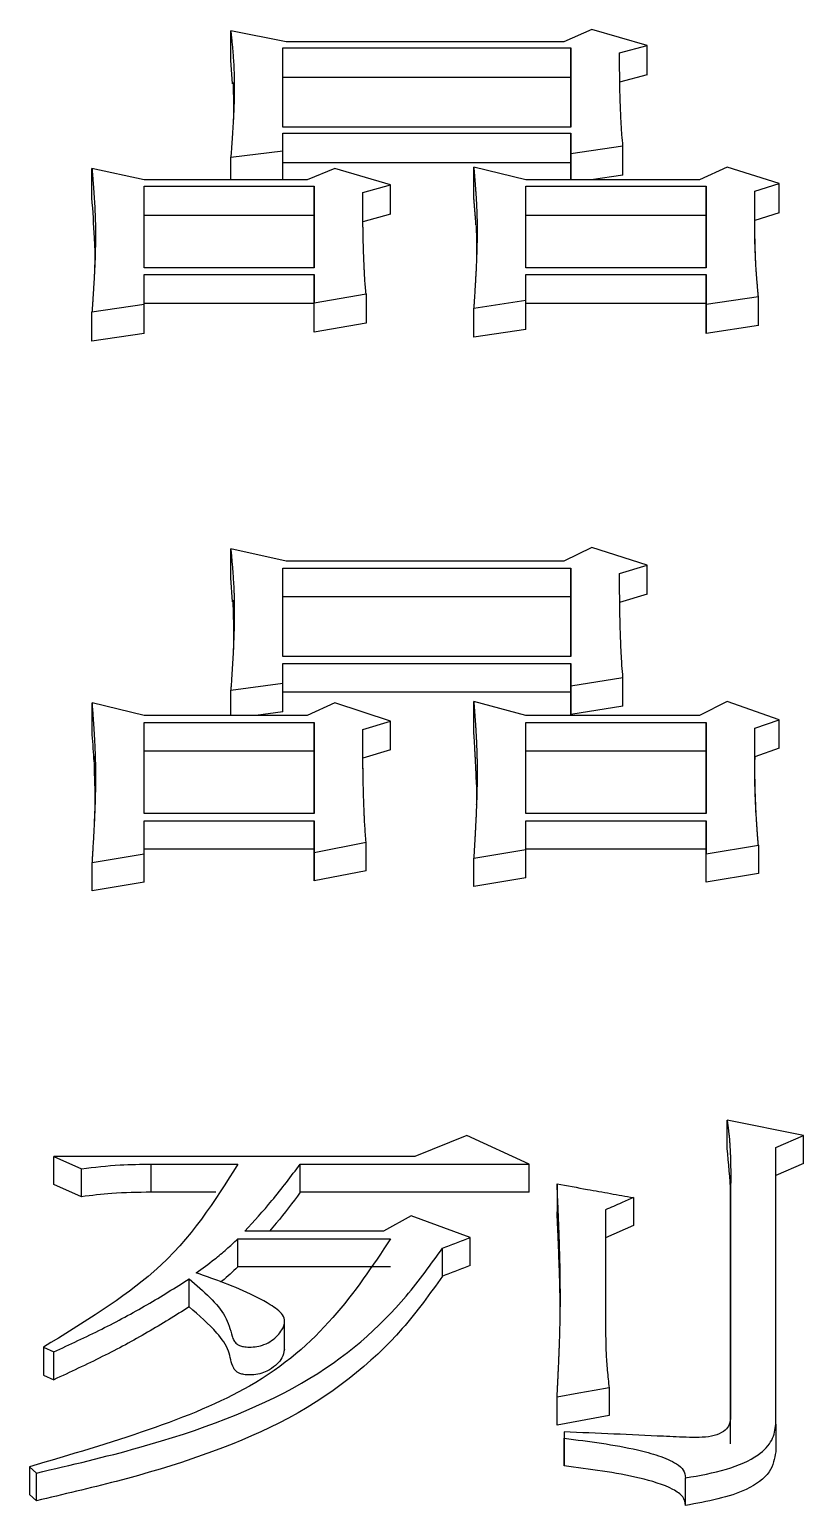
# Model space of a CAD drawing. Header units: millimetres. Extents: x 2085 to 4229, y 754 to 2271.
# Drawn here: x 2594.902 to 2597.315, y 2106.068 to 2110.671 of the extents above; entities that cross this region are included whole.
import ezdxf

# ---------------------------------------------------------------- set-up
doc = ezdxf.new("R2010")
doc.units = ezdxf.units.MM

msp = doc.modelspace()

# ---------------------------------------------------------------- linework, layer by layer
at = {"color": 7, "linetype": 'Continuous', "lineweight": 25}
for p, q in [((2596.6547, 2110.6707), (2596.5682, 2110.6326)), ((2596.8278, 2110.6211), (2596.6547, 2110.6707)), ((2595.5297, 2110.5748), (2595.5297, 2110.6669)), ((2595.7028, 2110.6326), (2595.5297, 2110.6669)), ((2596.5682, 2110.6326), (2595.7028, 2110.6326)), ((2595.692, 2110.6135), (2596.5898, 2110.6135)), ((2596.5898, 2110.5214), (2596.5898, 2110.6135)), ((2596.7413, 2110.5982), (2596.8278, 2110.6211)), ((2596.8278, 2110.529), (2596.8278, 2110.6211)), ((2595.5355, 2110.5014), (2595.5297, 2110.5748)), ((2596.5898, 2110.5214), (2595.692, 2110.5214)), ((2596.8278, 2110.529), (2596.7413, 2110.5061)), ((2596.5898, 2110.3666), (2595.692, 2110.3666)), ((2595.692, 2110.2924), (2595.692, 2110.3471)), ((2595.692, 2110.3471), (2596.5898, 2110.3471)), ((2596.5898, 2110.3471), (2596.5898, 2110.2845)), ((2596.5898, 2110.2554), (2596.5898, 2110.3471)), ((2596.5898, 2110.2845), (2596.7521, 2110.308)), ((2596.7521, 2110.2164), (2596.7521, 2110.308)), ((2595.5297, 2110.2728), (2595.692, 2110.2924)), ((2595.5297, 2110.202), (2595.5297, 2110.2728)), ((2595.692, 2110.202), (2595.692, 2110.2924)), ((2596.5898, 2110.2554), (2595.692, 2110.2554)), ((2596.5898, 2110.2845), (2596.5898, 2110.202)), ((2596.5898, 2110.202), (2596.5898, 2110.2554)), ((2595.097, 2110.1459), (2595.097, 2110.2375)), ((2595.2593, 2110.202), (2595.097, 2110.2375)), ((2595.8542, 2110.2375), (2595.7677, 2110.202)), ((2596.0273, 2110.1862), (2595.8542, 2110.2375)), ((2596.2869, 2110.1498), (2596.2869, 2110.2414)), ((2596.4492, 2110.202), (2596.2869, 2110.2414)), ((2596.7521, 2110.2164), (2596.6527, 2110.202)), ((2597.0766, 2110.2414), (2596.9901, 2110.202)), ((2597.2389, 2110.1901), (2597.0766, 2110.2414)), ((2595.7677, 2110.202), (2595.2593, 2110.202)), ((2595.2593, 2110.1823), (2595.7893, 2110.1823)), ((2595.2593, 2109.9273), (2595.2593, 2110.1823)), ((2595.7893, 2110.1823), (2595.7893, 2109.9273)), ((2595.7893, 2110.0908), (2595.7893, 2110.1823)), ((2595.9408, 2110.1625), (2596.0273, 2110.1862)), ((2596.0273, 2110.0947), (2596.0273, 2110.1862)), ((2596.9901, 2110.202), (2596.4492, 2110.202)), ((2596.4492, 2110.1823), (2597.0117, 2110.1823)), ((2596.4492, 2109.9272), (2596.4492, 2110.1823)), ((2597.0117, 2110.1823), (2597.0117, 2109.9272)), ((2597.0117, 2110.0907), (2597.0117, 2110.1823)), ((2597.1631, 2110.1665), (2597.2389, 2110.1901)), ((2597.1631, 2110.075), (2597.1631, 2110.1665)), ((2597.2389, 2110.0986), (2597.2389, 2110.1901)), ((2595.7893, 2110.0908), (2595.2593, 2110.0908)), ((2595.7893, 2109.9273), (2595.7893, 2110.0908)), ((2596.0273, 2110.0947), (2595.9408, 2110.071)), ((2597.0117, 2110.0907), (2596.4492, 2110.0908)), ((2597.0117, 2109.9272), (2597.0117, 2110.0907)), ((2597.2389, 2110.0986), (2597.1631, 2110.075)), ((2595.7893, 2109.9273), (2595.2593, 2109.9273)), ((2595.2593, 2109.9072), (2595.7893, 2109.9071)), ((2595.2593, 2109.8142), (2595.2593, 2109.9072)), ((2595.7893, 2109.816), (2595.7893, 2109.9071)), ((2595.7893, 2109.9071), (2595.7894, 2109.8183)), ((2597.0117, 2109.9272), (2596.4492, 2109.9272)), ((2596.4492, 2109.8264), (2596.4492, 2109.9071)), ((2596.4492, 2109.9071), (2597.0117, 2109.9071)), ((2597.0117, 2109.9071), (2597.0117, 2109.8142)), ((2597.0117, 2109.816), (2597.0117, 2109.9071)), ((2595.7894, 2109.8183), (2595.9516, 2109.8466)), ((2595.9516, 2109.8466), (2595.9516, 2109.7555)), ((2595.097, 2109.7899), (2595.2593, 2109.8142)), ((2595.7893, 2109.816), (2595.2593, 2109.816)), ((2595.2593, 2109.7232), (2595.2593, 2109.8142)), ((2595.7893, 2109.7272), (2595.7893, 2109.816)), ((2595.7893, 2109.7272), (2595.7894, 2109.8183)), ((2596.2869, 2109.711), (2596.287, 2109.802)), ((2596.287, 2109.802), (2596.4492, 2109.8264)), ((2596.4492, 2109.7353), (2596.4492, 2109.8264)), ((2597.0117, 2109.816), (2596.4492, 2109.816)), ((2597.0117, 2109.8142), (2597.174, 2109.8385)), ((2597.0117, 2109.7232), (2597.0117, 2109.816)), ((2597.0117, 2109.8142), (2597.0117, 2109.7232)), ((2597.174, 2109.7474), (2597.174, 2109.8385)), ((2595.097, 2109.6989), (2595.097, 2109.7899)), ((2595.9516, 2109.7555), (2595.7893, 2109.7272)), ((2595.2593, 2109.7232), (2595.097, 2109.6989)), ((2596.4492, 2109.7353), (2596.2869, 2109.711)), ((2597.174, 2109.7474), (2597.0117, 2109.7232)), ((2595.5297, 2108.9611), (2595.5298, 2109.0511)), ((2595.7028, 2109.0127), (2595.5298, 2109.0511)), ((2596.5682, 2109.0127), (2595.7028, 2109.0127)), ((2596.6548, 2109.0553), (2596.5682, 2109.0127)), ((2596.8278, 2108.9999), (2596.6548, 2109.0553)), ((2595.692, 2108.9913), (2596.5898, 2108.9913)), ((2596.5898, 2108.9014), (2596.5898, 2108.9913)), ((2596.7413, 2108.9742), (2596.8278, 2108.9999)), ((2596.8278, 2108.9099), (2596.8278, 2108.9999)), ((2595.535, 2108.8864), (2595.5297, 2108.9611)), ((2596.5898, 2108.9014), (2595.692, 2108.9014)), ((2596.8278, 2108.9099), (2596.7413, 2108.8843)), ((2596.5899, 2108.7154), (2595.692, 2108.7154)), ((2595.692, 2108.6326), (2595.692, 2108.6936)), ((2595.692, 2108.6936), (2596.5899, 2108.6936)), ((2596.5899, 2108.6936), (2596.5899, 2108.6238)), ((2596.5899, 2108.6041), (2596.5899, 2108.6936)), ((2596.5899, 2108.6238), (2596.7521, 2108.65)), ((2596.7521, 2108.5605), (2596.7521, 2108.65)), ((2595.5298, 2108.6107), (2595.692, 2108.6326)), ((2595.5298, 2108.5318), (2595.5298, 2108.6107)), ((2595.692, 2108.5431), (2595.692, 2108.6326)), ((2596.5899, 2108.6041), (2595.692, 2108.6041)), ((2596.5899, 2108.6238), (2596.5899, 2108.5344)), ((2596.5899, 2108.5344), (2596.5899, 2108.6041)), ((2595.0971, 2108.4819), (2595.0971, 2108.5713)), ((2595.2593, 2108.5318), (2595.0971, 2108.5713)), ((2595.8543, 2108.5713), (2595.7677, 2108.5318)), ((2596.0274, 2108.5142), (2595.8543, 2108.5713)), ((2596.287, 2108.4863), (2596.287, 2108.5757)), ((2596.4492, 2108.5318), (2596.287, 2108.5757)), ((2596.7521, 2108.5605), (2596.5899, 2108.5344)), ((2597.0766, 2108.5757), (2596.9901, 2108.5318)), ((2597.2389, 2108.5186), (2597.0766, 2108.5757)), ((2595.7677, 2108.5318), (2595.2593, 2108.5318)), ((2595.2593, 2108.5098), (2595.7894, 2108.5098)), ((2595.2593, 2108.226), (2595.2593, 2108.5098)), ((2595.692, 2108.5431), (2595.6082, 2108.5318)), ((2595.7894, 2108.5098), (2595.7894, 2108.226)), ((2595.7894, 2108.4205), (2595.7894, 2108.5098)), ((2595.9408, 2108.4878), (2596.0274, 2108.5142)), ((2596.0274, 2108.4249), (2596.0274, 2108.5142)), ((2596.9901, 2108.5318), (2596.4492, 2108.5318)), ((2596.4492, 2108.5098), (2597.0117, 2108.5098)), ((2596.4492, 2108.226), (2596.4492, 2108.5098)), ((2597.0117, 2108.5098), (2597.0117, 2108.2259)), ((2597.0117, 2108.4205), (2597.0117, 2108.5098)), ((2597.1632, 2108.4922), (2597.2389, 2108.5186)), ((2597.2389, 2108.4293), (2597.2389, 2108.5186)), ((2597.1632, 2108.4029), (2597.1632, 2108.4922)), ((2595.7894, 2108.4205), (2595.2593, 2108.4205)), ((2595.7894, 2108.226), (2595.7894, 2108.4205)), ((2596.0274, 2108.4249), (2595.9408, 2108.3985)), ((2597.0117, 2108.4205), (2596.4492, 2108.4205)), ((2597.0117, 2108.2259), (2597.0117, 2108.4205)), ((2597.2389, 2108.4293), (2597.1632, 2108.4029)), ((2595.9421, 2108.3487), (2595.9416, 2108.3798)), ((2597.1632, 2108.4029), (2597.1631, 2108.3949)), ((2595.7894, 2108.226), (2595.2593, 2108.226)), ((2595.2593, 2108.1004), (2595.2593, 2108.2036)), ((2595.2593, 2108.2036), (2595.7894, 2108.2036)), ((2595.7894, 2108.2036), (2595.7894, 2108.1049)), ((2595.7894, 2108.1147), (2595.7894, 2108.2036)), ((2597.0117, 2108.2259), (2596.4492, 2108.226)), ((2596.4492, 2108.2036), (2597.0117, 2108.2036)), ((2596.4492, 2108.1138), (2596.4492, 2108.2036)), ((2597.0117, 2108.2036), (2597.0117, 2108.1003)), ((2597.0117, 2108.1146), (2597.0117, 2108.2036)), ((2595.0971, 2108.0733), (2595.2593, 2108.1004)), ((2595.7894, 2108.1147), (2595.2593, 2108.1147)), ((2595.2593, 2108.0116), (2595.2593, 2108.1004)), ((2595.7894, 2108.1049), (2595.9516, 2108.1363)), ((2595.7894, 2108.016), (2595.7894, 2108.1147)), ((2595.7894, 2108.1049), (2595.7894, 2108.016)), ((2595.9516, 2108.0475), (2595.9516, 2108.1363)), ((2596.287, 2108.0868), (2596.4492, 2108.1138)), ((2597.0117, 2108.1146), (2596.4492, 2108.1147)), ((2596.4492, 2108.025), (2596.4492, 2108.1138)), ((2597.0117, 2108.1003), (2597.174, 2108.1273)), ((2597.0117, 2108.0115), (2597.0117, 2108.1146)), ((2597.0117, 2108.0115), (2597.0117, 2108.1003)), ((2597.174, 2108.1273), (2597.174, 2108.0385)), ((2595.0971, 2107.9846), (2595.0971, 2108.0733)), ((2595.9516, 2108.0475), (2595.7894, 2108.016)), ((2596.287, 2107.998), (2596.287, 2108.0868)), ((2595.2593, 2108.0116), (2595.0971, 2107.9846)), ((2596.4492, 2108.025), (2596.287, 2107.998)), ((2597.174, 2108.0385), (2597.0117, 2108.0115)), ((2597.3146, 2107.2223), (2597.0767, 2107.2694)), ((2597.0767, 2107.1816), (2597.0767, 2107.2694)), ((2596.2654, 2107.2223), (2596.1031, 2107.1562)), ((2596.4601, 2107.1326), (2596.2654, 2107.2223)), ((2597.2281, 2107.1846), (2597.3146, 2107.2223)), ((2597.3146, 2107.1346), (2597.3146, 2107.2223)), ((2597.2281, 2106.3222), (2597.2281, 2107.1846)), ((2594.9781, 2107.1563), (2595.0646, 2107.1184)), ((2596.1031, 2107.1562), (2594.9781, 2107.1563)), ((2594.9781, 2107.0687), (2594.9781, 2107.1563)), ((2595.281, 2107.1326), (2595.5513, 2107.1326)), ((2595.281, 2107.0451), (2595.281, 2107.1326)), ((2595.7461, 2107.1326), (2596.4601, 2107.1326)), ((2595.7461, 2107.0451), (2595.7461, 2107.1326)), ((2596.4601, 2107.045), (2596.4601, 2107.1326)), ((2597.3146, 2107.1346), (2597.2281, 2107.097)), ((2595.0646, 2107.0309), (2595.0646, 2107.1184)), ((2595.0646, 2107.0309), (2594.9781, 2107.0687)), ((2595.4829, 2107.0451), (2595.281, 2107.0451)), ((2596.4601, 2107.045), (2595.7461, 2107.0451)), ((2596.5466, 2107.071), (2596.5466, 2106.9835)), ((2597.0875, 2107.0425), (2597.0875, 2106.3468)), ((2597.0875, 2107.0071), (2597.0875, 2107.0425)), ((2596.6981, 2106.9901), (2596.6981, 2106.5958)), ((2596.7846, 2107.0282), (2596.7846, 2106.9408)), ((2597.0875, 2106.955), (2597.0875, 2107.0071)), ((2596.0923, 2106.9711), (2596.0057, 2106.9233)), ((2596.2762, 2106.9042), (2596.0923, 2106.9711)), ((2597.0875, 2106.2603), (2597.0875, 2106.955)), ((2595.5514, 2106.8994), (2596.0274, 2106.8994)), ((2595.5514, 2106.8122), (2595.5514, 2106.8994)), ((2596.0057, 2106.9233), (2595.5731, 2106.9233)), ((2596.2762, 2106.8169), (2596.2762, 2106.9042)), ((2596.7846, 2106.9408), (2596.6981, 2106.9028)), ((2596.1895, 2106.7834), (2596.1895, 2106.8706)), ((2596.0274, 2106.8122), (2595.5514, 2106.8122)), ((2595.4, 2106.6876), (2595.4, 2106.7746)), ((2595.6975, 2106.555), (2595.6975, 2106.6421)), ((2594.9456, 2106.5618), (2594.9781, 2106.5472)), ((2594.9456, 2106.5618), (2594.9456, 2106.475)), ((2594.9781, 2106.4604), (2594.9781, 2106.5472)), ((2594.9456, 2106.475), (2594.9781, 2106.4604)), ((2596.7089, 2106.435), (2596.7089, 2106.3484)), ((2596.5466, 2106.319), (2596.5466, 2106.4056)), ((2596.7089, 2106.3484), (2596.5466, 2106.319)), ((2596.5683, 2106.2977), (2596.5683, 2106.278)), ((2596.5683, 2106.2977), (2596.5683, 2106.2112)), ((2597.2281, 2106.3222), (2597.2281, 2106.2357)), ((2596.5683, 2106.1915), (2596.5683, 2106.278)), ((2594.9024, 2106.1892), (2594.9024, 2106.1029)), ((2594.9024, 2106.1892), (2594.924, 2106.1695)), ((2596.9469, 2106.0683), (2596.9469, 2106.1545)), ((2594.9024, 2106.1029), (2594.924, 2106.0832))]:
    msp.add_line(p, q, dxfattribs=at)
at = {"color": 7, "linetype": 'Continuous', "lineweight": 25, "flags": 128}
for points in [[(2596.7089, 2106.435), (2596.6619, 2106.4265), (2596.6149, 2106.418), (2596.5466, 2106.4056)], [(2594.924, 2106.0832), (2594.924, 2106.1218), (2594.924, 2106.1456), (2594.924, 2106.1695)]]:
    msp.add_lwpolyline(points, dxfattribs=at)
at = {"color": 7, "linetype": 'Continuous', "lineweight": 25}
for points, knots in [([(2595.5297, 2110.6669), (2595.53, 2110.6642), (2595.5306, 2110.6587), (2595.5312, 2110.6518), (2595.5319, 2110.645), (2595.5325, 2110.6395), (2595.5331, 2110.6326), (2595.5337, 2110.6271), (2595.5343, 2110.6202), (2595.5348, 2110.6147), (2595.5354, 2110.6078), (2595.5359, 2110.6023), (2595.5365, 2110.5954), (2595.5369, 2110.5899), (2595.5374, 2110.583), (2595.5378, 2110.5775), (2595.5382, 2110.5706), (2595.5386, 2110.565), (2595.539, 2110.5581), (2595.5392, 2110.5526), (2595.5395, 2110.547), (2595.5397, 2110.5415), (2595.5399, 2110.536), (2595.5401, 2110.529), (2595.5403, 2110.5235), (2595.5404, 2110.5165), (2595.5405, 2110.511), (2595.5406, 2110.504), (2595.5406, 2110.4985), (2595.5407, 2110.4915), (2595.5406, 2110.486), (2595.5406, 2110.479), (2595.5404, 2110.4637), (2595.54, 2110.4441), (2595.5393, 2110.4246), (2595.5388, 2110.4134), (2595.5385, 2110.4064), (2595.5381, 2110.3994), (2595.5378, 2110.3938), (2595.5375, 2110.3868), (2595.5372, 2110.3812), (2595.5367, 2110.3742), (2595.5364, 2110.3686), (2595.536, 2110.3615), (2595.5356, 2110.3559), (2595.5352, 2110.3489), (2595.5348, 2110.3433), (2595.5343, 2110.3362), (2595.5339, 2110.3306), (2595.5335, 2110.325), (2595.5331, 2110.3193), (2595.5327, 2110.3137), (2595.5322, 2110.3067), (2595.5318, 2110.301), (2595.5313, 2110.294), (2595.5309, 2110.2883), (2595.5303, 2110.2808), (2595.53, 2110.2761), (2595.5297, 2110.2728)], [0, 0, 0, 0, 0.021203, 0.042406, 0.053008, 0.074211, 0.084813, 0.106016, 0.116618, 0.137821, 0.148423, 0.169626, 0.180228, 0.201431, 0.212032, 0.233236, 0.243837, 0.265041, 0.275642, 0.296845, 0.307447, 0.318049, 0.339252, 0.349854, 0.371057, 0.381659, 0.402862, 0.413463, 0.434667, 0.445268, 0.466472, 0.477073, 0.498276, 0.58309, 0.625497, 0.6467, 0.667903, 0.678505, 0.699708, 0.71031, 0.731513, 0.742115, 0.763318, 0.773919, 0.795123, 0.805724, 0.826928, 0.837529, 0.858732, 0.869334, 0.879936, 0.901139, 0.911741, 0.932944, 0.943545, 0.964749, 0.97535, 1, 1, 1, 1]), ([(2595.692, 2110.3666), (2595.692, 2110.408), (2595.692, 2110.4909), (2595.692, 2110.5727), (2595.692, 2110.6135)], [0, 0, 0, 0, 0.499996, 1, 1, 1, 1]), ([(2596.5898, 2110.6135), (2596.5898, 2110.5726), (2596.5898, 2110.4909), (2596.5898, 2110.408), (2596.5898, 2110.3666)], [0, 0, 0, 0, 0.499996, 1, 1, 1, 1]), ([(2596.7521, 2110.308), (2596.751, 2110.3194), (2596.7496, 2110.3336), (2596.7482, 2110.3505), (2596.7476, 2110.359), (2596.7466, 2110.376), (2596.7449, 2110.4127), (2596.7431, 2110.4521), (2596.7426, 2110.4829), (2596.7424, 2110.4927), (2596.7423, 2110.4983), (2596.7422, 2110.5025), (2596.7422, 2110.5067), (2596.7421, 2110.5109), (2596.742, 2110.5151), (2596.742, 2110.5193), (2596.7419, 2110.5235), (2596.7419, 2110.5277), (2596.7418, 2110.5319), (2596.7418, 2110.5361), (2596.7417, 2110.5416), (2596.7417, 2110.5472), (2596.7416, 2110.5528), (2596.7416, 2110.557), (2596.7415, 2110.5605), (2596.7415, 2110.5632), (2596.7415, 2110.5653), (2596.7415, 2110.5674), (2596.7415, 2110.5695), (2596.7414, 2110.5723), (2596.7414, 2110.5751), (2596.7414, 2110.5779), (2596.7414, 2110.5799), (2596.7414, 2110.582), (2596.7414, 2110.5841), (2596.7413, 2110.5862), (2596.7413, 2110.5883), (2596.7413, 2110.5904), (2596.7413, 2110.5925), (2596.7413, 2110.5951), (2596.7413, 2110.597), (2596.7413, 2110.5982)], [0, 0, 0, 0, 0.11615, 0.145188, 0.174226, 0.203263, 0.319414, 0.551716, 0.609791, 0.638828, 0.653347, 0.667866, 0.682385, 0.696903, 0.711422, 0.725941, 0.74046, 0.754979, 0.769497, 0.784016, 0.798535, 0.827572, 0.842091, 0.85661, 0.871129, 0.878388, 0.885648, 0.892907, 0.900166, 0.907426, 0.921944, 0.929204, 0.936463, 0.943723, 0.950982, 0.958241, 0.965501, 0.97276, 0.98002, 0.987279, 1, 1, 1, 1]), ([(2595.5362, 2110.5056), (2595.5372, 2110.4823), (2595.5391, 2110.4334), (2595.5381, 2110.4048), (2595.5376, 2110.3898)], [0, 0, 0, 0, 0.475906, 1, 1, 1, 1]), ([(2596.5898, 2110.3666), (2596.5898, 2110.3773), (2596.5898, 2110.4294), (2596.5898, 2110.4807), (2596.5898, 2110.5214)], [0, 0, 0, 0, 0.205958, 1, 1, 1, 1]), ([(2595.097, 2110.2375), (2595.0972, 2110.2358), (2595.0974, 2110.2325), (2595.0978, 2110.2276), (2595.0982, 2110.2227), (2595.0986, 2110.2177), (2595.099, 2110.2128), (2595.0994, 2110.2079), (2595.0998, 2110.2029), (2595.1002, 2110.198), (2595.1006, 2110.193), (2595.101, 2110.1881), (2595.1014, 2110.1831), (2595.1017, 2110.1782), (2595.102, 2110.174), (2595.1023, 2110.1699), (2595.1026, 2110.1658), (2595.103, 2110.1608), (2595.1034, 2110.1542), (2595.1039, 2110.1476), (2595.1044, 2110.1393), (2595.1049, 2110.131), (2595.1054, 2110.1211), (2595.106, 2110.1111), (2595.1064, 2110.1012), (2595.1068, 2110.0912), (2595.1072, 2110.0812), (2595.1074, 2110.0729), (2595.1076, 2110.0646), (2595.1077, 2110.0563), (2595.1079, 2110.0463), (2595.1079, 2110.0363), (2595.1079, 2110.0262), (2595.1078, 2110.0062), (2595.1073, 2109.9761), (2595.1061, 2109.9459), (2595.1051, 2109.9223), (2595.1044, 2109.9089), (2595.1037, 2109.8954), (2595.1031, 2109.8853), (2595.1026, 2109.8769), (2595.1023, 2109.8701), (2595.102, 2109.8659), (2595.1017, 2109.8617), (2595.1015, 2109.8574), (2595.1012, 2109.8524), (2595.1008, 2109.8473), (2595.1006, 2109.8431), (2595.1003, 2109.8388), (2595.1, 2109.8346), (2595.0997, 2109.8295), (2595.0994, 2109.8253), (2595.0992, 2109.8219), (2595.099, 2109.8194), (2595.0988, 2109.8168), (2595.0987, 2109.8143), (2595.0985, 2109.8118), (2595.0983, 2109.8092), (2595.0982, 2109.8067), (2595.098, 2109.8041), (2595.0979, 2109.802), (2595.0977, 2109.7999), (2595.0976, 2109.7978), (2595.0974, 2109.7952), (2595.0972, 2109.7926), (2595.0971, 2109.7908), (2595.097, 2109.7899)], [0, 0, 0, 0, 0.011199, 0.022398, 0.033596, 0.044795, 0.055994, 0.067193, 0.078392, 0.089591, 0.100789, 0.111988, 0.123187, 0.134386, 0.145585, 0.151184, 0.162383, 0.173582, 0.184781, 0.207178, 0.218377, 0.240775, 0.263172, 0.28557, 0.307968, 0.330365, 0.352763, 0.375161, 0.38636, 0.408757, 0.431155, 0.453553, 0.47595, 0.498348, 0.587939, 0.67753, 0.699928, 0.744723, 0.767121, 0.789519, 0.811916, 0.823115, 0.834314, 0.839913, 0.851112, 0.862311, 0.87351, 0.884709, 0.890308, 0.901507, 0.912706, 0.923905, 0.929504, 0.935103, 0.940703, 0.946302, 0.951902, 0.957501, 0.9631, 0.9687, 0.974299, 0.977099, 0.982698, 0.988298, 0.994149, 1, 1, 1, 1]), ([(2596.2869, 2110.2414), (2596.2871, 2110.2393), (2596.2874, 2110.2361), (2596.2878, 2110.2319), (2596.288, 2110.2287), (2596.2883, 2110.2256), (2596.2886, 2110.2224), (2596.2888, 2110.2192), (2596.2891, 2110.2161), (2596.2893, 2110.2129), (2596.2896, 2110.2097), (2596.2899, 2110.2066), (2596.2901, 2110.2034), (2596.2904, 2110.2002), (2596.2906, 2110.1971), (2596.291, 2110.1928), (2596.2913, 2110.1886), (2596.2916, 2110.1844), (2596.2919, 2110.1812), (2596.2921, 2110.178), (2596.2923, 2110.1749), (2596.2926, 2110.1717), (2596.2928, 2110.1685), (2596.293, 2110.1653), (2596.2933, 2110.1622), (2596.2935, 2110.159), (2596.2937, 2110.1558), (2596.2939, 2110.1526), (2596.2942, 2110.1484), (2596.2944, 2110.1441), (2596.2947, 2110.1399), (2596.2949, 2110.1367), (2596.2952, 2110.1303), (2596.2959, 2110.1165), (2596.2966, 2110.0995), (2596.297, 2110.0846), (2596.2972, 2110.0771), (2596.2973, 2110.0728), (2596.2973, 2110.0696), (2596.2974, 2110.0664), (2596.2974, 2110.0632), (2596.2974, 2110.06), (2596.2974, 2110.0568), (2596.2975, 2110.0536), (2596.2975, 2110.0494), (2596.2975, 2110.0451), (2596.2975, 2110.0408), (2596.2975, 2110.0376), (2596.2975, 2110.0344), (2596.2974, 2110.0312), (2596.2974, 2110.028), (2596.2974, 2110.0248), (2596.2973, 2110.0215), (2596.2973, 2110.0183), (2596.2973, 2110.0151), (2596.2972, 2110.0119), (2596.2972, 2110.0087), (2596.2971, 2110.0055), (2596.297, 2110.0023), (2596.297, 2109.999), (2596.2969, 2109.9948), (2596.2968, 2109.9905), (2596.2967, 2109.9862), (2596.2966, 2109.983), (2596.2965, 2109.9797), (2596.2964, 2109.9765), (2596.2963, 2109.9733), (2596.296, 2109.9668), (2596.2955, 2109.9529), (2596.2948, 2109.9356), (2596.2941, 2109.9206), (2596.2937, 2109.913), (2596.2934, 2109.9087), (2596.2933, 2109.9055), (2596.2931, 2109.9022), (2596.2929, 2109.899), (2596.2927, 2109.8957), (2596.2925, 2109.8914), (2596.2923, 2109.8871), (2596.292, 2109.8828), (2596.2918, 2109.8795), (2596.2916, 2109.8763), (2596.2914, 2109.873), (2596.2912, 2109.8698), (2596.291, 2109.8665), (2596.2908, 2109.8633), (2596.2906, 2109.8601), (2596.2904, 2109.8568), (2596.2902, 2109.8536), (2596.29, 2109.8503), (2596.2898, 2109.846), (2596.2895, 2109.8416), (2596.2892, 2109.8373), (2596.289, 2109.834), (2596.2888, 2109.8308), (2596.2886, 2109.8275), (2596.2884, 2109.8243), (2596.2882, 2109.821), (2596.288, 2109.8178), (2596.2878, 2109.8145), (2596.2875, 2109.8113), (2596.2873, 2109.8071), (2596.2871, 2109.804), (2596.287, 2109.802)], [0, 0, 0, 0, 0.014617, 0.021926, 0.029235, 0.036543, 0.043852, 0.051161, 0.058469, 0.065778, 0.073086, 0.080395, 0.087704, 0.095012, 0.102321, 0.10963, 0.124247, 0.131556, 0.138864, 0.146173, 0.153482, 0.16079, 0.168099, 0.175407, 0.182716, 0.190025, 0.197333, 0.204642, 0.211951, 0.226568, 0.233877, 0.241185, 0.248494, 0.277729, 0.336198, 0.365433, 0.38005, 0.387359, 0.394667, 0.401976, 0.409284, 0.416593, 0.423902, 0.43121, 0.438519, 0.453136, 0.460445, 0.467754, 0.475062, 0.482371, 0.48968, 0.496988, 0.504297, 0.511606, 0.518914, 0.526223, 0.533531, 0.54084, 0.548149, 0.555457, 0.562766, 0.577383, 0.584692, 0.592001, 0.599309, 0.606618, 0.613927, 0.621235, 0.65047, 0.708939, 0.738174, 0.752791, 0.7601, 0.767408, 0.774717, 0.782026, 0.789334, 0.796643, 0.81126, 0.818569, 0.825877, 0.833186, 0.840495, 0.847803, 0.855112, 0.862421, 0.869729, 0.877038, 0.884347, 0.891655, 0.898964, 0.913581, 0.92089, 0.928198, 0.935507, 0.942816, 0.950124, 0.957433, 0.964742, 0.97205, 0.979359, 0.986668, 1, 1, 1, 1]), ([(2597.174, 2109.8385), (2597.1737, 2109.8422), (2597.173, 2109.8496), (2597.1721, 2109.8606), (2597.1711, 2109.8717), (2597.1702, 2109.8827), (2597.1694, 2109.8938), (2597.1685, 2109.9048), (2597.1669, 2109.9269), (2597.1654, 2109.9525), (2597.1643, 2109.9782), (2597.1638, 2109.9909), (2597.1636, 2110.0001), (2597.1633, 2110.0092), (2597.1631, 2110.0202), (2597.1629, 2110.0311), (2597.1628, 2110.042), (2597.1627, 2110.053), (2597.1626, 2110.0639), (2597.1626, 2110.073), (2597.1626, 2110.082), (2597.1626, 2110.0911), (2597.1626, 2110.1002), (2597.1626, 2110.1074), (2597.1627, 2110.1129), (2597.1627, 2110.1183), (2597.1627, 2110.1237), (2597.1628, 2110.1292), (2597.1628, 2110.1346), (2597.1629, 2110.14), (2597.1629, 2110.1454), (2597.163, 2110.15), (2597.163, 2110.1536), (2597.163, 2110.1558), (2597.1631, 2110.1581), (2597.1631, 2110.1604), (2597.1631, 2110.1633), (2597.1631, 2110.1653), (2597.1631, 2110.1665)], [0, 0, 0, 0, 0.033402, 0.066804, 0.100206, 0.133609, 0.167011, 0.200413, 0.233815, 0.367425, 0.43423, 0.467632, 0.484333, 0.517735, 0.551137, 0.584539, 0.617941, 0.651344, 0.684746, 0.718148, 0.734849, 0.768251, 0.801653, 0.818354, 0.835056, 0.851757, 0.868458, 0.885159, 0.90186, 0.918561, 0.935262, 0.951963, 0.960314, 0.968664, 0.972839, 0.98119, 0.989541, 1, 1, 1, 1]), ([(2595.1048, 2110.0112), (2595.1047, 2110.0145), (2595.1032, 2110.0597), (2595.1, 2110.1045), (2595.097, 2110.1459)], [0, 0, 0, 0, 0.073846, 1, 1, 1, 1]), ([(2595.9516, 2109.8466), (2595.9501, 2109.8615), (2595.9479, 2109.884), (2595.9464, 2109.91), (2595.9458, 2109.9231), (2595.9452, 2109.9361), (2595.9435, 2109.9751), (2595.9423, 2110.0139), (2595.9418, 2110.0471), (2595.9418, 2110.0527), (2595.9417, 2110.0582), (2595.9416, 2110.0637), (2595.9415, 2110.0683), (2595.9415, 2110.0729), (2595.9414, 2110.0775), (2595.9414, 2110.0831), (2595.9413, 2110.0886), (2595.9412, 2110.0932), (2595.9412, 2110.0978), (2595.9412, 2110.1024), (2595.9411, 2110.1079), (2595.9411, 2110.1125), (2595.9411, 2110.117), (2595.941, 2110.1216), (2595.941, 2110.1262), (2595.941, 2110.1299), (2595.941, 2110.1326), (2595.9409, 2110.1354), (2595.9409, 2110.1377), (2595.9409, 2110.14), (2595.9409, 2110.1423), (2595.9409, 2110.145), (2595.9409, 2110.1473), (2595.9409, 2110.1496), (2595.9408, 2110.1519), (2595.9408, 2110.1546), (2595.9408, 2110.1569), (2595.9408, 2110.1595), (2595.9408, 2110.1613), (2595.9408, 2110.1625)], [0, 0, 0, 0, 0.14049, 0.210735, 0.245858, 0.263419, 0.333664, 0.614647, 0.632209, 0.64977, 0.667331, 0.684892, 0.702453, 0.711234, 0.728795, 0.746356, 0.763917, 0.781479, 0.790259, 0.80782, 0.825382, 0.842943, 0.851723, 0.869285, 0.886846, 0.895626, 0.904407, 0.913188, 0.921968, 0.926358, 0.935139, 0.94392, 0.9527, 0.957091, 0.965871, 0.974652, 0.983432, 0.987823, 1, 1, 1, 1]), ([(2596.294, 2110.0598), (2596.2939, 2110.0616), (2596.2936, 2110.0656), (2596.2932, 2110.0717), (2596.2927, 2110.078), (2596.2923, 2110.0844), (2596.2918, 2110.0907), (2596.2913, 2110.0971), (2596.2908, 2110.1034), (2596.2901, 2110.1119), (2596.2894, 2110.1203), (2596.2887, 2110.1288), (2596.2882, 2110.1351), (2596.2876, 2110.1421), (2596.2872, 2110.147), (2596.2869, 2110.1498)], [0, 0, 0, 0, 0.061211, 0.1316742, 0.2021374, 0.2726006, 0.3430639, 0.4135271, 0.4839903, 0.5544535, 0.6953799, 0.7658432, 0.8363064, 0.9067696, 1, 1, 1, 1]), ([(2597.1663, 2109.9374), (2597.1658, 2109.9475), (2597.1646, 2109.9752), (2597.1633, 2110.0244), (2597.1631, 2110.066), (2597.1631, 2110.0762), (2597.1631, 2110.0787)], [0, 0, 0, 0, 0.228625, 0.628468, 0.911282, 1, 1, 1, 1]), ([(2596.2941, 2110.0584), (2596.2941, 2110.0572), (2596.2944, 2110.052), (2596.2961, 2110.003), (2596.2959, 2109.9716), (2596.2957, 2109.9585), (2596.2956, 2109.9555), (2596.2956, 2109.9556), (2596.2956, 2109.9556)], [0, 0, 0, 0, 0.1184286, 0.503621, 0.8179989, 0.9258512, 0.9763469, 1, 1, 1, 1]), ([(2595.1045, 2110.0187), (2595.1051, 2110.0008), (2595.1064, 2109.9559), (2595.105, 2109.9236), (2595.1042, 2109.9041)], [0, 0, 0, 0, 0.3993441, 1, 1, 1, 1]), ([(2595.5298, 2109.0511), (2595.53, 2109.048), (2595.5306, 2109.0419), (2595.5313, 2109.0342), (2595.532, 2109.0265), (2595.5325, 2109.0204), (2595.5332, 2109.0127), (2595.5337, 2109.0065), (2595.5343, 2108.9988), (2595.5348, 2108.9927), (2595.5354, 2108.985), (2595.5359, 2108.9788), (2595.5365, 2108.9711), (2595.5369, 2108.9649), (2595.5374, 2108.9572), (2595.5378, 2108.951), (2595.5383, 2108.9433), (2595.5386, 2108.9371), (2595.539, 2108.9294), (2595.5393, 2108.9232), (2595.5395, 2108.917), (2595.5398, 2108.9108), (2595.54, 2108.9046), (2595.5402, 2108.8968), (2595.5403, 2108.8906), (2595.5405, 2108.8829), (2595.5406, 2108.8767), (2595.5406, 2108.8689), (2595.5407, 2108.8627), (2595.5407, 2108.8549), (2595.5407, 2108.8487), (2595.5406, 2108.8409), (2595.5405, 2108.8238), (2595.54, 2108.802), (2595.5393, 2108.7801), (2595.5388, 2108.7676), (2595.5385, 2108.7598), (2595.5382, 2108.752), (2595.5379, 2108.7458), (2595.5375, 2108.7379), (2595.5372, 2108.7317), (2595.5368, 2108.7238), (2595.5364, 2108.7176), (2595.536, 2108.7097), (2595.5357, 2108.7035), (2595.5352, 2108.6956), (2595.5348, 2108.6893), (2595.5343, 2108.6815), (2595.534, 2108.6752), (2595.5336, 2108.6689), (2595.5332, 2108.6626), (2595.5328, 2108.6564), (2595.5323, 2108.6485), (2595.5318, 2108.6422), (2595.5313, 2108.6343), (2595.5309, 2108.628), (2595.5304, 2108.6196), (2595.53, 2108.6144), (2595.5298, 2108.6107)], [0, 0, 0, 0, 0.021203, 0.042406, 0.053008, 0.074211, 0.084813, 0.106016, 0.116618, 0.137821, 0.148423, 0.169626, 0.180228, 0.201431, 0.212032, 0.233236, 0.243837, 0.265041, 0.275642, 0.296845, 0.307447, 0.318049, 0.339252, 0.349854, 0.371057, 0.381658, 0.402862, 0.413463, 0.434667, 0.445268, 0.466472, 0.477073, 0.498276, 0.58309, 0.625497, 0.6467, 0.667903, 0.678505, 0.699708, 0.71031, 0.731513, 0.742114, 0.763318, 0.773919, 0.795123, 0.805724, 0.826927, 0.837529, 0.858732, 0.869334, 0.879936, 0.901139, 0.91174, 0.932944, 0.943545, 0.964749, 0.97535, 1, 1, 1, 1]), ([(2595.692, 2108.7154), (2595.692, 2108.7617), (2595.692, 2108.8542), (2595.692, 2108.9456), (2595.692, 2108.9913)], [0, 0, 0, 0, 0.4999959, 1, 1, 1, 1]), ([(2596.5898, 2108.9913), (2596.5898, 2108.9456), (2596.5899, 2108.8542), (2596.5899, 2108.7617), (2596.5899, 2108.7154)], [0, 0, 0, 0, 0.4999959, 1, 1, 1, 1]), ([(2596.7521, 2108.65), (2596.751, 2108.6627), (2596.7496, 2108.6785), (2596.7483, 2108.6975), (2596.7477, 2108.7069), (2596.7466, 2108.7259), (2596.7449, 2108.7669), (2596.7432, 2108.8108), (2596.7426, 2108.8453), (2596.7424, 2108.8563), (2596.7423, 2108.8625), (2596.7423, 2108.8672), (2596.7422, 2108.8719), (2596.7421, 2108.8766), (2596.7421, 2108.8813), (2596.742, 2108.886), (2596.7419, 2108.8907), (2596.7419, 2108.8953), (2596.7418, 2108.9), (2596.7418, 2108.9047), (2596.7417, 2108.9109), (2596.7417, 2108.9172), (2596.7416, 2108.9234), (2596.7416, 2108.9281), (2596.7416, 2108.932), (2596.7415, 2108.9351), (2596.7415, 2108.9374), (2596.7415, 2108.9398), (2596.7415, 2108.9421), (2596.7415, 2108.9452), (2596.7415, 2108.9483), (2596.7414, 2108.9515), (2596.7414, 2108.9538), (2596.7414, 2108.9561), (2596.7414, 2108.9585), (2596.7414, 2108.9608), (2596.7414, 2108.9631), (2596.7413, 2108.9655), (2596.7413, 2108.9678), (2596.7413, 2108.9707), (2596.7413, 2108.9728), (2596.7413, 2108.9742)], [0, 0, 0, 0, 0.1161503, 0.1451879, 0.1742255, 0.2032631, 0.3194139, 0.5517156, 0.6097907, 0.6388283, 0.653347, 0.6678658, 0.6823846, 0.6969034, 0.7114221, 0.7259409, 0.7404597, 0.7549785, 0.7694972, 0.784016, 0.7985348, 0.8275724, 0.8420911, 0.8566099, 0.8711287, 0.8783881, 0.8856475, 0.8929069, 0.9001662, 0.9074256, 0.9219444, 0.9292038, 0.9364632, 0.9437226, 0.950982, 0.9582413, 0.9655007, 0.9727601, 0.9800195, 0.9872789, 1, 1, 1, 1]), ([(2595.5357, 2108.8913), (2595.5357, 2108.8913), (2595.5355, 2108.8936), (2595.54, 2108.7854), (2595.5382, 2108.7514), (2595.5373, 2108.733)], [0, 0, 0, 0, 0.01145, 0.464143, 1, 1, 1, 1]), ([(2596.5898, 2108.7154), (2596.5898, 2108.7316), (2596.5898, 2108.7941), (2596.5898, 2108.8558), (2596.5898, 2108.9014)], [0, 0, 0, 0, 0.260576, 1, 1, 1, 1]), ([(2595.0971, 2108.5713), (2595.0973, 2108.5682), (2595.0977, 2108.5634), (2595.0981, 2108.557), (2595.0985, 2108.5522), (2595.0988, 2108.5474), (2595.0992, 2108.5426), (2595.0995, 2108.5379), (2595.0998, 2108.5331), (2595.1002, 2108.5283), (2595.1005, 2108.5235), (2595.1009, 2108.5187), (2595.1012, 2108.5139), (2595.1016, 2108.5075), (2595.102, 2108.5011), (2595.1025, 2108.4947), (2595.1028, 2108.4899), (2595.1031, 2108.4851), (2595.1035, 2108.4787), (2595.1039, 2108.4707), (2595.1045, 2108.4611), (2595.105, 2108.4515), (2595.1055, 2108.4418), (2595.1059, 2108.4322), (2595.1063, 2108.4225), (2595.1067, 2108.4129), (2595.107, 2108.4033), (2595.1073, 2108.3936), (2595.1075, 2108.3839), (2595.1077, 2108.3743), (2595.1079, 2108.3614), (2595.108, 2108.3485), (2595.1079, 2108.3355), (2595.1079, 2108.3162), (2595.1074, 2108.287), (2595.1065, 2108.2578), (2595.1057, 2108.2351), (2595.1051, 2108.2189), (2595.1043, 2108.2026), (2595.1037, 2108.1896), (2595.1032, 2108.1798), (2595.1028, 2108.1717), (2595.1024, 2108.1651), (2595.1022, 2108.1603), (2595.1019, 2108.1554), (2595.1016, 2108.1505), (2595.1014, 2108.1456), (2595.1011, 2108.1407), (2595.1008, 2108.1358), (2595.1004, 2108.1292), (2595.1, 2108.1227), (2595.0996, 2108.1162), (2595.0994, 2108.1121), (2595.0992, 2108.1088), (2595.0991, 2108.1064), (2595.0989, 2108.1039), (2595.0988, 2108.1015), (2595.0986, 2108.099), (2595.0984, 2108.0957), (2595.0982, 2108.0925), (2595.098, 2108.0892), (2595.0979, 2108.0867), (2595.0977, 2108.0843), (2595.0976, 2108.0818), (2595.0974, 2108.0794), (2595.0973, 2108.0765), (2595.0971, 2108.0745), (2595.0971, 2108.0733)], [0, 0, 0, 0, 0.019469, 0.029204, 0.038938, 0.048673, 0.058408, 0.068142, 0.077877, 0.087611, 0.097346, 0.107081, 0.116815, 0.12655, 0.146019, 0.155754, 0.165488, 0.175223, 0.184958, 0.204427, 0.223896, 0.243365, 0.262835, 0.282304, 0.301773, 0.321242, 0.340712, 0.360181, 0.37965, 0.399119, 0.418589, 0.457527, 0.476996, 0.496466, 0.574343, 0.65222, 0.67169, 0.710628, 0.749567, 0.769036, 0.788505, 0.807974, 0.817709, 0.827444, 0.837178, 0.846913, 0.856647, 0.866382, 0.876117, 0.885851, 0.90532, 0.915055, 0.92479, 0.929657, 0.934524, 0.939392, 0.944259, 0.949126, 0.953994, 0.963728, 0.968595, 0.973463, 0.97833, 0.983197, 0.988065, 0.992932, 1, 1, 1, 1]), ([(2596.287, 2108.5757), (2596.2872, 2108.5733), (2596.2874, 2108.5698), (2596.2878, 2108.5651), (2596.288, 2108.5616), (2596.2883, 2108.5581), (2596.2886, 2108.5545), (2596.2888, 2108.551), (2596.2891, 2108.5475), (2596.2894, 2108.5439), (2596.2896, 2108.5404), (2596.2899, 2108.5369), (2596.2902, 2108.5334), (2596.2904, 2108.5298), (2596.2907, 2108.5263), (2596.2909, 2108.5227), (2596.2912, 2108.518), (2596.2916, 2108.5133), (2596.2919, 2108.5086), (2596.2921, 2108.5051), (2596.2924, 2108.5015), (2596.2926, 2108.498), (2596.2928, 2108.4944), (2596.2931, 2108.4909), (2596.2933, 2108.4874), (2596.2935, 2108.4838), (2596.2937, 2108.4803), (2596.2939, 2108.4767), (2596.2941, 2108.4732), (2596.2944, 2108.4685), (2596.2946, 2108.4637), (2596.2949, 2108.459), (2596.2952, 2108.4519), (2596.296, 2108.4365), (2596.2966, 2108.4175), (2596.297, 2108.4009), (2596.2972, 2108.3926), (2596.2973, 2108.3879), (2596.2973, 2108.3843), (2596.2974, 2108.3807), (2596.2974, 2108.3772), (2596.2975, 2108.3736), (2596.2975, 2108.37), (2596.2975, 2108.3665), (2596.2975, 2108.3617), (2596.2975, 2108.3569), (2596.2975, 2108.3522), (2596.2975, 2108.3486), (2596.2975, 2108.345), (2596.2975, 2108.3415), (2596.2974, 2108.3379), (2596.2974, 2108.3343), (2596.2974, 2108.3307), (2596.2973, 2108.3272), (2596.2973, 2108.3236), (2596.2972, 2108.32), (2596.2972, 2108.3164), (2596.2971, 2108.3128), (2596.2971, 2108.3093), (2596.297, 2108.3057), (2596.2969, 2108.3009), (2596.2968, 2108.2961), (2596.2967, 2108.2914), (2596.2966, 2108.2878), (2596.2965, 2108.2842), (2596.2964, 2108.2806), (2596.2963, 2108.277), (2596.2961, 2108.2698), (2596.2956, 2108.2543), (2596.2948, 2108.2351), (2596.2941, 2108.2183), (2596.2937, 2108.2099), (2596.2935, 2108.2051), (2596.2933, 2108.2015), (2596.2931, 2108.1979), (2596.2929, 2108.1943), (2596.2928, 2108.1907), (2596.2926, 2108.1871), (2596.2923, 2108.1823), (2596.2921, 2108.1775), (2596.2918, 2108.1727), (2596.2916, 2108.1691), (2596.2914, 2108.1655), (2596.2913, 2108.1619), (2596.2911, 2108.1583), (2596.2909, 2108.1547), (2596.2907, 2108.1511), (2596.2905, 2108.1475), (2596.2903, 2108.1438), (2596.2901, 2108.1402), (2596.2899, 2108.1366), (2596.2896, 2108.1318), (2596.2893, 2108.127), (2596.289, 2108.1222), (2596.2888, 2108.1185), (2596.2886, 2108.1149), (2596.2884, 2108.1113), (2596.2882, 2108.1077), (2596.288, 2108.1041), (2596.2878, 2108.1005), (2596.2876, 2108.0968), (2596.2873, 2108.0923), (2596.2871, 2108.089), (2596.287, 2108.0868)], [0, 0, 0, 0, 0.014624, 0.021936, 0.029248, 0.036561, 0.043873, 0.051185, 0.058497, 0.065809, 0.073121, 0.080433, 0.087745, 0.095057, 0.102369, 0.109682, 0.116994, 0.131618, 0.13893, 0.146242, 0.153554, 0.160866, 0.168178, 0.17549, 0.182803, 0.190115, 0.197427, 0.204739, 0.212051, 0.219363, 0.233987, 0.241299, 0.248611, 0.27786, 0.336357, 0.365605, 0.38023, 0.387542, 0.394854, 0.402166, 0.409478, 0.41679, 0.424102, 0.431414, 0.438727, 0.453351, 0.460663, 0.467975, 0.475287, 0.482599, 0.489911, 0.497223, 0.504535, 0.511848, 0.51916, 0.526472, 0.533784, 0.541096, 0.548408, 0.55572, 0.563032, 0.577656, 0.584969, 0.592281, 0.599593, 0.606905, 0.614217, 0.621529, 0.650778, 0.709274, 0.738523, 0.753147, 0.760459, 0.767771, 0.775083, 0.782395, 0.789708, 0.79702, 0.804332, 0.818956, 0.826268, 0.83358, 0.840892, 0.848204, 0.855516, 0.862829, 0.870141, 0.877453, 0.884765, 0.892077, 0.899389, 0.906701, 0.921325, 0.928638, 0.93595, 0.943262, 0.950574, 0.957886, 0.965198, 0.97251, 0.979822, 0.987134, 1, 1, 1, 1]), ([(2595.1031, 2108.394), (2595.1031, 2108.3951), (2595.1017, 2108.4246), (2595.0993, 2108.4538), (2595.0971, 2108.4819)], [0, 0, 0, 0, 0.037434, 1, 1, 1, 1]), ([(2595.9516, 2108.1363), (2595.9502, 2108.1529), (2595.9479, 2108.1778), (2595.9464, 2108.2068), (2595.9458, 2108.2213), (2595.9452, 2108.2358), (2595.9435, 2108.2791), (2595.9424, 2108.3224), (2595.9419, 2108.3593), (2595.9418, 2108.3655), (2595.9417, 2108.3716), (2595.9416, 2108.3778), (2595.9416, 2108.3829), (2595.9415, 2108.388), (2595.9414, 2108.3932), (2595.9414, 2108.3993), (2595.9413, 2108.4055), (2595.9413, 2108.4106), (2595.9412, 2108.4157), (2595.9412, 2108.4208), (2595.9412, 2108.4269), (2595.9411, 2108.432), (2595.9411, 2108.4372), (2595.9411, 2108.4423), (2595.941, 2108.4474), (2595.941, 2108.4515), (2595.941, 2108.4545), (2595.941, 2108.4576), (2595.941, 2108.4601), (2595.9409, 2108.4627), (2595.9409, 2108.4652), (2595.9409, 2108.4683), (2595.9409, 2108.4708), (2595.9409, 2108.4734), (2595.9409, 2108.4759), (2595.9409, 2108.479), (2595.9408, 2108.4815), (2595.9408, 2108.4845), (2595.9408, 2108.4864), (2595.9408, 2108.4878)], [0, 0, 0, 0, 0.1404896, 0.2107353, 0.2458577, 0.2634189, 0.3336637, 0.6146474, 0.6322086, 0.6497698, 0.667331, 0.6848922, 0.7024533, 0.7112339, 0.7287951, 0.7463563, 0.7639175, 0.7814787, 0.7902593, 0.8078205, 0.8253817, 0.8429429, 0.8517235, 0.8692847, 0.8868458, 0.8956264, 0.904407, 0.9131876, 0.9219682, 0.9263585, 0.9351391, 0.9439197, 0.9527003, 0.9570906, 0.9658712, 0.9746518, 0.9834324, 0.9878227, 1, 1, 1, 1]), ([(2596.2957, 2108.316), (2596.2956, 2108.3201), (2596.2951, 2108.3338), (2596.2943, 2108.3521), (2596.2935, 2108.3687), (2596.2931, 2108.3781), (2596.2927, 2108.3852), (2596.2923, 2108.3923), (2596.292, 2108.3994), (2596.2916, 2108.4065), (2596.2912, 2108.4136), (2596.2908, 2108.4207), (2596.2904, 2108.4277), (2596.29, 2108.4348), (2596.2895, 2108.4442), (2596.2889, 2108.4536), (2596.2884, 2108.4631), (2596.2879, 2108.4701), (2596.2875, 2108.4779), (2596.2872, 2108.4832), (2596.287, 2108.4863)], [0, 0, 0, 0, 0.0725302, 0.2389621, 0.3221779, 0.3637859, 0.4053938, 0.4470017, 0.4886096, 0.5302176, 0.5718255, 0.6134334, 0.6550413, 0.6966493, 0.7382572, 0.821473, 0.863081, 0.9046889, 0.9462968, 1, 1, 1, 1]), ([(2597.174, 2108.1273), (2597.1738, 2108.1294), (2597.1734, 2108.1355), (2597.1727, 2108.1437), (2597.1721, 2108.1519), (2597.1715, 2108.1601), (2597.1707, 2108.1703), (2597.1698, 2108.1826), (2597.169, 2108.1949), (2597.1683, 2108.2051), (2597.1674, 2108.2194), (2597.1658, 2108.2459), (2597.1646, 2108.2744), (2597.1639, 2108.2968), (2597.1636, 2108.307), (2597.1634, 2108.3171), (2597.1631, 2108.3293), (2597.1629, 2108.3415), (2597.1628, 2108.3536), (2597.1627, 2108.3658), (2597.1626, 2108.378), (2597.1626, 2108.3881), (2597.1626, 2108.3982), (2597.1626, 2108.4083), (2597.1626, 2108.4184), (2597.1627, 2108.4265), (2597.1627, 2108.4325), (2597.1627, 2108.4386), (2597.1628, 2108.4446), (2597.1628, 2108.4507), (2597.1629, 2108.4567), (2597.1629, 2108.4628), (2597.163, 2108.4688), (2597.163, 2108.4738), (2597.163, 2108.4779), (2597.1631, 2108.4804), (2597.1631, 2108.4829), (2597.1631, 2108.4854), (2597.1631, 2108.4887), (2597.1632, 2108.4909), (2597.1632, 2108.4922)], [0, 0, 0, 0, 0.016701, 0.050103, 0.066804, 0.083505, 0.116907, 0.150309, 0.183711, 0.217114, 0.233815, 0.300619, 0.434229, 0.467631, 0.484332, 0.517734, 0.551136, 0.584538, 0.617941, 0.651343, 0.684745, 0.718147, 0.734848, 0.76825, 0.801652, 0.818353, 0.835054, 0.851755, 0.868456, 0.885157, 0.901858, 0.918559, 0.93526, 0.951962, 0.960312, 0.968663, 0.972838, 0.981188, 0.989539, 1, 1, 1, 1]), ([(2595.1021, 2108.4109), (2595.1022, 2108.4103), (2595.1028, 2108.3975), (2595.1073, 2108.2728), (2595.1051, 2108.2229), (2595.1039, 2108.1943)], [0, 0, 0, 0, 0.017281, 0.434868, 1, 1, 1, 1]), ([(2597.1668, 2108.2298), (2597.1655, 2108.2646), (2597.1636, 2108.3166), (2597.1632, 2108.3692), (2597.1631, 2108.4007), (2597.1631, 2108.4003), (2597.1631, 2108.4003)], [0, 0, 0, 0, 0.575054, 0.859765, 0.986342, 1, 1, 1, 1]), ([(2596.2955, 2108.3215), (2596.2957, 2108.313), (2596.296, 2108.2983), (2596.2959, 2108.2717), (2596.2957, 2108.2609), (2596.2955, 2108.2531), (2596.2955, 2108.2547), (2596.2956, 2108.2548)], [0, 0, 0, 0, 0.42739, 0.739117, 0.908863, 0.989824, 1, 1, 1, 1]), ([(2597.0767, 2107.2694), (2597.0771, 2107.2658), (2597.0781, 2107.2588), (2597.0793, 2107.25), (2597.0802, 2107.243), (2597.081, 2107.236), (2597.0818, 2107.229), (2597.0826, 2107.2219), (2597.0833, 2107.2149), (2597.0839, 2107.2078), (2597.0845, 2107.2008), (2597.0849, 2107.1955), (2597.0854, 2107.1884), (2597.0858, 2107.1814), (2597.0862, 2107.1726), (2597.0866, 2107.1655), (2597.0868, 2107.1584), (2597.0871, 2107.1514), (2597.0873, 2107.1443), (2597.0874, 2107.1372), (2597.0876, 2107.1319), (2597.0876, 2107.1266), (2597.0877, 2107.1213), (2597.0878, 2107.116), (2597.0878, 2107.1115), (2597.0878, 2107.108), (2597.0878, 2107.1045), (2597.0878, 2107.1009), (2597.0878, 2107.0974), (2597.0878, 2107.0938), (2597.0878, 2107.0903), (2597.0878, 2107.0867), (2597.0878, 2107.0832), (2597.0878, 2107.0796), (2597.0878, 2107.0761), (2597.0877, 2107.0725), (2597.0877, 2107.069), (2597.0877, 2107.0654), (2597.0877, 2107.0619), (2597.0876, 2107.0583), (2597.0876, 2107.0548), (2597.0876, 2107.0514), (2597.0875, 2107.0473), (2597.0875, 2107.0441), (2597.0875, 2107.0425)], [0, 0, 0, 0, 0.046719, 0.093437, 0.116797, 0.140156, 0.186875, 0.210234, 0.233594, 0.280313, 0.303672, 0.327031, 0.350391, 0.397109, 0.420469, 0.467188, 0.490547, 0.513906, 0.560625, 0.583984, 0.607344, 0.630703, 0.654062, 0.677422, 0.700781, 0.712461, 0.72414, 0.7475, 0.759179, 0.770859, 0.794218, 0.805898, 0.817578, 0.840937, 0.852617, 0.864296, 0.887656, 0.899335, 0.911015, 0.934374, 0.946054, 0.957734, 0.978867, 1, 1, 1, 1]), ([(2597.0875, 2106.955), (2597.088, 2106.9841), (2597.0893, 2107.06), (2597.0815, 2107.1352), (2597.0767, 2107.1816)], [0, 0, 0, 0, 0.3832008, 1, 1, 1, 1]), ([(2595.5513, 2107.1326), (2595.4797, 2107.0175), (2595.3506, 2106.8098), (2595.0705, 2106.6382), (2594.9456, 2106.5618)], [0, 0, 0, 0, 0.554519, 1, 1, 1, 1]), ([(2595.0646, 2107.1184), (2595.1044, 2107.1231), (2595.1755, 2107.1315), (2595.2487, 2107.1323), (2595.281, 2107.1326)], [0, 0, 0, 0, 0.558835, 1, 1, 1, 1]), ([(2595.5731, 2106.9233), (2595.6021, 2106.955), (2595.6481, 2107.0054), (2595.7032, 2107.0756), (2595.7318, 2107.1136), (2595.7461, 2107.1326)], [0, 0, 0, 0, 0.459907, 0.729904, 1, 1, 1, 1]), ([(2595.281, 2107.0451), (2595.2399, 2107.0445), (2595.1667, 2107.0435), (2595.0958, 2107.0347), (2595.0646, 2107.0309)], [0, 0, 0, 0, 0.561086, 1, 1, 1, 1]), ([(2595.7461, 2107.0451), (2595.7221, 2107.0126), (2595.6918, 2106.9719), (2595.6575, 2106.9316), (2595.6505, 2106.9233)], [0, 0, 0, 0, 0.794835, 1, 1, 1, 1]), ([(2596.5466, 2106.4056), (2596.5467, 2106.4079), (2596.5469, 2106.4112), (2596.5471, 2106.4156), (2596.5473, 2106.4189), (2596.5475, 2106.4223), (2596.5476, 2106.4256), (2596.5478, 2106.4289), (2596.548, 2106.4322), (2596.5481, 2106.4355), (2596.5483, 2106.4389), (2596.5484, 2106.4422), (2596.5487, 2106.4466), (2596.5489, 2106.4521), (2596.5492, 2106.4588), (2596.5496, 2106.4654), (2596.5499, 2106.472), (2596.5502, 2106.4786), (2596.5505, 2106.4853), (2596.5509, 2106.4919), (2596.5513, 2106.5007), (2596.5518, 2106.5117), (2596.5523, 2106.525), (2596.5529, 2106.5382), (2596.5534, 2106.5514), (2596.554, 2106.569), (2596.5547, 2106.5866), (2596.5554, 2106.6086), (2596.5559, 2106.6305), (2596.5564, 2106.6568), (2596.5568, 2106.6831), (2596.557, 2106.7093), (2596.5569, 2106.7312), (2596.5568, 2106.7486), (2596.5567, 2106.7617), (2596.5566, 2106.7748), (2596.5564, 2106.7879), (2596.5562, 2106.8009), (2596.5559, 2106.814), (2596.5557, 2106.827), (2596.5553, 2106.8401), (2596.555, 2106.8531), (2596.5545, 2106.8705), (2596.554, 2106.8878), (2596.5534, 2106.9051), (2596.5529, 2106.9181), (2596.5525, 2106.9311), (2596.5521, 2106.9419), (2596.5517, 2106.9505), (2596.5515, 2106.957), (2596.5512, 2106.9635), (2596.551, 2106.97), (2596.5507, 2106.9765), (2596.5504, 2106.9829), (2596.5501, 2106.9916), (2596.5497, 2107.0002), (2596.5493, 2107.0088), (2596.5491, 2107.0153), (2596.5488, 2107.0217), (2596.5485, 2107.0282), (2596.5482, 2107.0346), (2596.5479, 2107.0411), (2596.5476, 2107.0475), (2596.5474, 2107.054), (2596.547, 2107.0618), (2596.5468, 2107.0675), (2596.5466, 2107.071)], [0, 0, 0, 0, 0.009839, 0.014759, 0.019678, 0.024598, 0.029518, 0.034437, 0.039357, 0.044276, 0.049196, 0.054116, 0.059035, 0.068874, 0.078714, 0.088553, 0.098392, 0.108231, 0.11807, 0.12791, 0.137749, 0.157427, 0.177105, 0.196784, 0.216462, 0.236141, 0.275497, 0.295176, 0.334533, 0.373889, 0.413246, 0.452603, 0.49196, 0.511638, 0.531317, 0.550995, 0.570673, 0.590352, 0.61003, 0.629709, 0.649387, 0.669065, 0.688744, 0.728101, 0.747779, 0.767457, 0.787136, 0.806814, 0.816653, 0.826493, 0.836332, 0.846171, 0.85601, 0.865849, 0.875689, 0.895367, 0.905206, 0.915045, 0.924884, 0.934724, 0.944563, 0.954402, 0.964241, 0.97408, 0.98392, 1, 1, 1, 1]), ([(2596.5466, 2107.071), (2596.5782, 2107.0653), (2596.6336, 2107.0554), (2596.713, 2107.0411), (2596.7607, 2107.0325), (2596.7846, 2107.0282)], [0, 0, 0, 0, 0.397994, 0.698997, 1, 1, 1, 1]), ([(2596.7846, 2107.0282), (2596.7722, 2107.0228), (2596.7516, 2107.0137), (2596.7228, 2107.001), (2596.7063, 2106.9938), (2596.6981, 2106.9901)], [0, 0, 0, 0, 0.428367, 0.714183, 1, 1, 1, 1]), ([(2596.5567, 2106.6741), (2596.5566, 2106.6788), (2596.5565, 2106.7009), (2596.5558, 2106.7317), (2596.5548, 2106.7752), (2596.5537, 2106.8099), (2596.5524, 2106.8445), (2596.5514, 2106.8704), (2596.5506, 2106.892), (2596.5498, 2106.9093), (2596.5493, 2106.9222), (2596.5487, 2106.9351), (2596.5482, 2106.948), (2596.5475, 2106.9642), (2596.5469, 2106.976), (2596.5466, 2106.9835)], [0, 0, 0, 0, 0.045255, 0.213115, 0.297045, 0.464905, 0.548835, 0.632765, 0.716695, 0.75866, 0.800624, 0.842589, 0.884554, 0.926519, 1, 1, 1, 1]), ([(2596.0274, 2106.8994), (2595.9165, 2106.7323), (2595.714, 2106.4272), (2595.1551, 2106.2633), (2594.9024, 2106.1892)], [0, 0, 0, 0, 0.5478251, 1, 1, 1, 1]), ([(2595.4216, 2106.7939), (2595.4411, 2106.8078), (2595.4745, 2106.8318), (2595.5168, 2106.8673), (2595.5399, 2106.8887), (2595.5514, 2106.8994)], [0, 0, 0, 0, 0.409889, 0.704653, 1, 1, 1, 1]), ([(2596.1896, 2106.8707), (2596.204, 2106.8763), (2596.2329, 2106.8874), (2596.2618, 2106.8986), (2596.2762, 2106.9042)], [0, 0, 0, 0, 0.4999997, 1, 1, 1, 1]), ([(2594.924, 2106.1695), (2595.0316, 2106.1946), (2595.3346, 2106.2652), (2595.7835, 2106.4339), (2596.0475, 2106.6724), (2596.1537, 2106.8206), (2596.1896, 2106.8707)], [0, 0, 0, 0, 0.181249, 0.510223, 0.834429, 1, 1, 1, 1]), ([(2595.5514, 2106.8122), (2595.5357, 2106.7972), (2595.5188, 2106.781), (2595.4991, 2106.7655), (2595.4977, 2106.7643)], [0, 0, 0, 0, 0.924718, 1, 1, 1, 1]), ([(2596.2762, 2106.8169), (2596.2618, 2106.8114), (2596.2329, 2106.8002), (2596.204, 2106.7891), (2596.1896, 2106.7835)], [0, 0, 0, 0, 0.5000001, 1, 1, 1, 1]), ([(2596.1896, 2106.7835), (2596.1504, 2106.7286), (2596.0334, 2106.5647), (2595.7341, 2106.3182), (2595.2791, 2106.1657), (2595.0075, 2106.1026), (2594.924, 2106.0832)], [0, 0, 0, 0, 0.181362, 0.542092, 0.85934, 1, 1, 1, 1]), ([(2594.9781, 2106.5472), (2595.0285, 2106.5706), (2595.1297, 2106.6175), (2595.2707, 2106.6936), (2595.3568, 2106.7476), (2595.4, 2106.7746)], [0, 0, 0, 0, 0.33078, 0.664698, 1, 1, 1, 1]), ([(2595.4, 2106.7746), (2595.4222, 2106.7556), (2595.4657, 2106.7185), (2595.5175, 2106.6591), (2595.529, 2106.6124), (2595.5382, 2106.5832), (2595.5458, 2106.573), (2595.5567, 2106.5666), (2595.5704, 2106.5631), (2595.5893, 2106.5617), (2595.6118, 2106.5635), (2595.6369, 2106.5702), (2595.6661, 2106.5874), (2595.6892, 2106.6122), (2595.7003, 2106.64), (2595.691, 2106.6684), (2595.621, 2106.7181), (2595.5219, 2106.7582), (2595.439, 2106.7877), (2595.4216, 2106.7939)], [0, 0, 0, 0, 0.119378, 0.233044, 0.347088, 0.372157, 0.392491, 0.404557, 0.416667, 0.432851, 0.454707, 0.476798, 0.507453, 0.574091, 0.621959, 0.658929, 0.726106, 0.942431, 1, 1, 1, 1]), ([(2595.4, 2106.6876), (2595.3574, 2106.6609), (2595.2719, 2106.6073), (2595.1308, 2106.5313), (2595.0291, 2106.4841), (2594.9781, 2106.4604)], [0, 0, 0, 0, 0.331031, 0.66482, 1, 1, 1, 1]), ([(2595.6967, 2106.5547), (2595.6949, 2106.5459), (2595.6901, 2106.5234), (2595.6643, 2106.4984), (2595.6325, 2106.4819), (2595.6084, 2106.4762), (2595.5855, 2106.4749), (2595.5676, 2106.4768), (2595.5553, 2106.4804), (2595.545, 2106.487), (2595.5295, 2106.5099), (2595.5281, 2106.5519), (2595.4812, 2106.6171), (2595.4307, 2106.6609), (2595.4, 2106.6876)], [0, 0, 0, 0, 0.076683, 0.19712, 0.23509, 0.273395, 0.309405, 0.332504, 0.351157, 0.36981, 0.403426, 0.558532, 0.73155, 1, 1, 1, 1]), ([(2596.6981, 2106.5958), (2596.6983, 2106.5787), (2596.6988, 2106.5435), (2596.7027, 2106.4899), (2596.7068, 2106.4533), (2596.7089, 2106.435)], [0, 0, 0, 0, 0.318332, 0.659091, 1, 1, 1, 1]), ([(2597.0877, 2106.3468), (2597.0872, 2106.3364), (2597.0864, 2106.3197), (2597.0674, 2106.2982), (2597.0273, 2106.2804), (2596.957, 2106.2797), (2596.8031, 2106.288), (2596.6721, 2106.2934), (2596.5683, 2106.2977)], [0, 0, 0, 0, 0.10163, 0.162723, 0.225538, 0.354202, 0.488391, 1, 1, 1, 1]), ([(2596.9469, 2106.1545), (2596.9907, 2106.162), (2597.077, 2106.1766), (2597.1732, 2106.2195), (2597.222, 2106.2716), (2597.2261, 2106.3054), (2597.2281, 2106.3222)], [0, 0, 0, 0, 0.2921, 0.574018, 0.788471, 1, 1, 1, 1]), ([(2596.5683, 2106.278), (2596.6464, 2106.2682), (2596.7489, 2106.2553), (2596.8641, 2106.2243), (2596.9142, 2106.2033), (2596.9444, 2106.1786), (2596.946, 2106.1629), (2596.9469, 2106.1545)], [0, 0, 0, 0, 0.498299, 0.652925, 0.808708, 0.899126, 1, 1, 1, 1]), ([(2596.5683, 2106.2112), (2596.5683, 2106.2075), (2596.5683, 2106.201), (2596.5683, 2106.1944), (2596.5683, 2106.1915)], [0, 0, 0, 0, 0.56, 1, 1, 1, 1]), ([(2597.2281, 2106.2357), (2597.2247, 2106.2144), (2597.2178, 2106.1711), (2597.1257, 2106.1015), (2597.0154, 2106.081), (2596.9469, 2106.0683)], [0, 0, 0, 0, 0.269848, 0.545951, 1, 1, 1, 1]), ([(2596.9469, 2106.0683), (2596.9456, 2106.0775), (2596.943, 2106.0962), (2596.8943, 2106.1289), (2596.7694, 2106.1661), (2596.6485, 2106.1814), (2596.5683, 2106.1915)], [0, 0, 0, 0, 0.11161, 0.226436, 0.486559, 1, 1, 1, 1])]:
    msp.add_open_spline(points, degree=3, knots=knots, dxfattribs=at)

doc.saveas('drawing.dxf')
